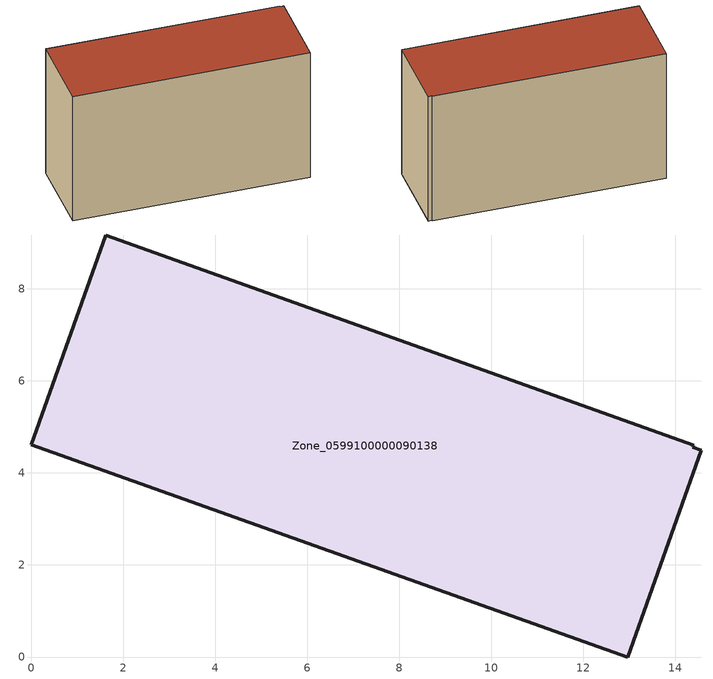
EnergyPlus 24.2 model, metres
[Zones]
Zone_0599100000090138
 floor ground (C_G): 0,4.61 1.62,9.17 14.4,4.61 14.38,4.55 14.56,4.49 12.97,0 z0.5
 wall outside (C_F): 1.62,9.17 0,4.61 12.97,0 14.56,4.49 14.38,4.55 14.4,4.61 1.62,9.17 z0.5:8.87
 roof outside (C_R): 0,4.61 12.97,0 14.56,4.49 14.38,4.55 14.4,4.61 1.62,9.17 z8.87
[BUILDING]
Pand.0599100000090138: North Axis=0; Terrain=City; Loads Convergence Tolerance Value=0.04; Temperature Convergence Tolerance Value=0.4; Solar Distribution=FullExterior; Maximum Number of Warmup Days=25; Minimum Number of Warmup Days=1
[Site:Location]
Rotterdam.The.Hague.AP_ZH_NLD Design_Conditions: Latitude=51.96; Longitude=4.45; Time Zone=1; Elevation=-4.5
[SITE:GROUNDTEMPERATURE:BUILDINGSURFACE]
18, 18, 18, 18, 18, 18, 18, 18, 18, 18, 18, 18
[MATERIAL] Thermal Absorptance=0.9; Solar Absorptance=0.7; Visible Absorptance=0.7
Name | Roughness | Thickness | Conductivity | Density | Specific Heat
G.TC.1965-1974 | MediumSmooth | 0.15 | 0.882353 | 540 | 1210
F.TC.1965-1974 | Rough | 0.3 | 0.697674 | 1920 | 840
R.TC.1965-1974 | MediumRough | 0.2 | 0.232558 | 1500 | 1000
[CONSTRUCTION]
C_G: G.TC.1965-1974
C_F: F.TC.1965-1974
C_R: R.TC.1965-1974
[ZONE]
Zone_0599100000090138: Type=1; Multiplier=1; Ceiling Height=Autocalculate; Volume=Autocalculate; Floor Area=autocalculate; Part of Total Floor Area=Yes
[ZONEINFILTRATION:DESIGNFLOWRATE]
Infil_Zone_0599100000090138: Zone or ZoneList or Space or SpaceList=Zone_0599100000090138; Schedule=AlwaysOn; Design Flow Rate Calculation Method=Flow/Area; Flow Rate per Floor Area=0.003; Constant Term Coefficient=1; Temperature Term Coefficient=0; Velocity Term Coefficient=0; Velocity Squared Term Coefficient=0
[HVACTEMPLATE:ZONE:IDEALLOADSAIRSYSTEM]
Zone_0599100000090138: Maximum Heating Supply Air Temperature=50; Minimum Cooling Supply Air Temperature=13; Maximum Heating Supply Air Humidity Ratio=0.0156; Minimum Cooling Supply Air Humidity Ratio=0.0077; Heating Limit=NoLimit; Cooling Limit=NoLimit; Dehumidification Control Type=ConstantSensibleHeatRatio; Cooling Sensible Heat Ratio=0.7; Dehumidification Setpoint=60; Humidification Control Type=None; Humidification Setpoint=30; Outdoor Air Method=None; Outdoor Air Flow Rate per Person=0.00944; Outdoor Air Flow Rate per Zone Floor Area=0; Outdoor Air Flow Rate per Zone=0; Demand Controlled Ventilation Type=None; Outdoor Air Economizer Type=NoEconomizer; Heat Recovery Type=None; Sensible Heat Recovery Effectiveness=0.7; Latent Heat Recovery Effectiveness=0.65
[ZONECONTROL:THERMOSTAT]
ThermostatControl_Zone_0599100000090138: Zone or ZoneList=Zone_0599100000090138; Control Type Schedule=DualSetpointControlType; Control 1=Thermostat_Zone_0599100000090138; Temperature Difference Between Cutout And Setpoint=0
[THERMOSTATSETPOINT:DUALSETPOINT]
Thermostat_Zone_0599100000090138: Heating Setpoint Temperature Schedule=HeatingSetpoint_Zone_0599100000090138; Cooling Setpoint Temperature Schedule=CoolingSetpoint_Zone_0599100000090138
[SCHEDULE:COMPACT]
HeatingSetpoint_Zone_0599100000090138: Through: 12/31, For: AllDays, Until: 24:00, 21
CoolingSetpoint_Zone_0599100000090138: Through: 12/31, For: AllDays, Until: 24:00, 24
DualSetpointControlType: Through: 12/31, For: AllDays, Until: 24:00, 4
AlwaysOn: Through: 12/31, For: AllDays, Until: 24:00, 1
